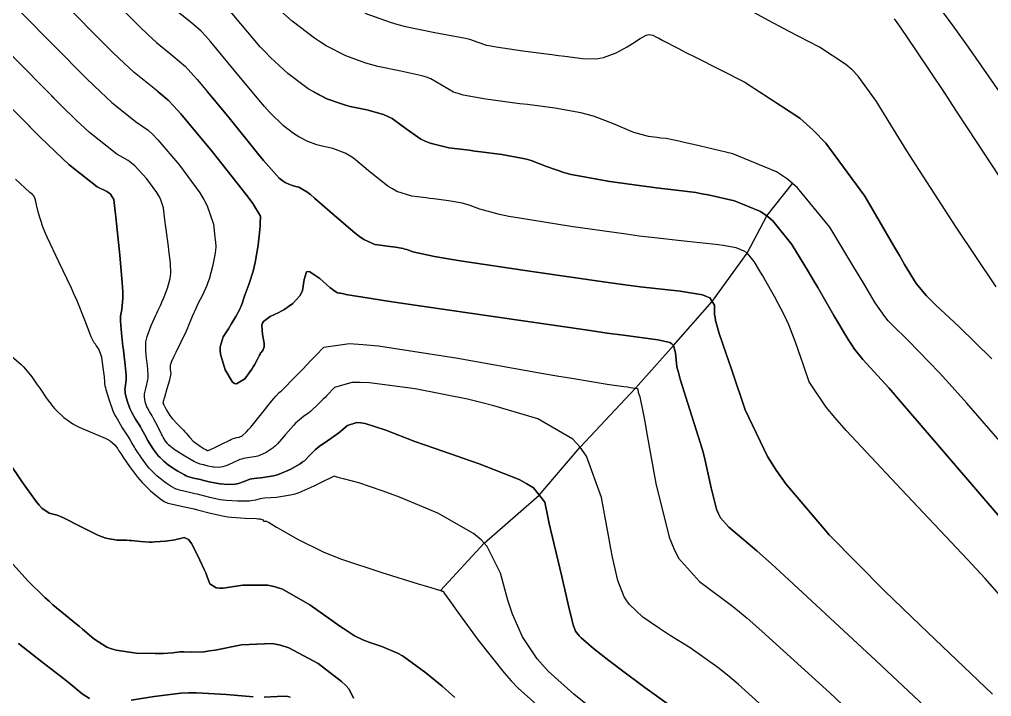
# Model space of a CAD drawing. Header units: metres. Extents: x 837475 to 838479, y 1189012 to 1191015.
# Drawn here: x 837929.18 to 837973.39, y 1189244.1 to 1189274.88 of the extents above; entities that cross this region are included whole.
import ezdxf

# ---------------------------------------------------------------- set-up
doc = ezdxf.new("R2010")
doc.units = ezdxf.units.M
doc.header["$LTSCALE"] = 0.3
for name, color, linetype in [('COTAS 10', 1, 'Continuous'), ('COTAS INT', 252, 'Continuous'), ('DRENAJE', 5, 'Continuous')]:
    doc.layers.add(name, color=color, linetype=linetype)

msp = doc.modelspace()

# ---------------------------------------------------------------- linework, layer by layer
at = {"layer": 'COTAS 10'}
for points, elevation in [([(837973.967, 1189252.03), (837970.107, 1189256.522), (837969.344, 1189257.403), (837968.714, 1189258.126), (837967.543, 1189259.426), (837967.155, 1189259.897), (837967.018, 1189260.098), (837966.868, 1189260.329), (837966.222, 1189261.417), (837965.486, 1189262.697), (837965.28, 1189263.048), (837965.073, 1189263.399), (837964.316, 1189264.655), (837963.45, 1189265.718), (837963.174, 1189265.948), (837962.882, 1189266.149), (837961.697, 1189266.64), (837960.51, 1189266.9), (837960.217, 1189266.956), (837959.94, 1189267.005), (837959.068, 1189267.122), (837958.133, 1189267.226), (837957.816, 1189267.266), (837957.473, 1189267.311), (837956.025, 1189267.515), (837954.603, 1189267.763), (837954.277, 1189267.836), (837953.981, 1189267.911), (837953.154, 1189268.196), (837952.455, 1189268.46), (837952.239, 1189268.521), (837952.013, 1189268.577), (837951.113, 1189268.737), (837950.158, 1189268.862), (837949.897, 1189268.897), (837949.637, 1189268.93), (837948.709, 1189269.05), (837947.853, 1189269.253), (837947.638, 1189269.339), (837947.432, 1189269.438), (837946.769, 1189269.904), (837946.129, 1189270.372), (837945.938, 1189270.472), (837945.741, 1189270.56), (837944.981, 1189270.772), (837944.216, 1189270.928), (837944.016, 1189270.981), (837943.821, 1189271.038), (837943.161, 1189271.276), (837942.508, 1189271.613), (837942.318, 1189271.731), (837942.124, 1189271.86), (837941.39, 1189272.419), (837940.599, 1189273.15), (837940.369, 1189273.387), (837940.134, 1189273.64), (837939.247, 1189274.682), (837938.474, 1189275.612)], 1810), ([(837971.119, 1189275.292), (837971.685, 1189274.526), (837972.336, 1189273.624), (837975.392, 1189269.219)], 1820), ([(837963.942, 1189242.786), (837961.87, 1189244.655), (837961.389, 1189245.061), (837960.948, 1189245.42), (837959.689, 1189246.314), (837958.752, 1189246.881), (837958.513, 1189247.034), (837958.284, 1189247.184), (837957.528, 1189247.709), (837956.93, 1189248.276), (837956.799, 1189248.452), (837956.683, 1189248.636), (837956.391, 1189249.371), (837956.16, 1189250.431), (837956.082, 1189250.82), (837955.999, 1189251.251), (837955.652, 1189253.152), (837954.975, 1189255.021), (837954.684, 1189255.431), (837954.348, 1189255.796), (837952.762, 1189256.727), (837950.763, 1189257.318), (837950.166, 1189257.468), (837949.552, 1189257.612), (837947.178, 1189258.083), (837945.098, 1189258.356), (837944.669, 1189258.375), (837944.304, 1189258.369), (837943.514, 1189258.144), (837943.165, 1189257.786), (837943.078, 1189257.696), (837942.994, 1189257.611), (837942.726, 1189257.34), (837942.482, 1189257.113), (837942.414, 1189257.056), (837942.345, 1189257.001), (837942.097, 1189256.826), (837941.82, 1189256.604), (837941.735, 1189256.52), (837941.645, 1189256.426), (837941.287, 1189256.005), (837940.917, 1189255.584), (837940.821, 1189255.491), (837940.726, 1189255.407), (837940.404, 1189255.186), (837940.103, 1189255.056), (837940.022, 1189255.03), (837939.942, 1189255.008), (837939.661, 1189254.965), (837939.374, 1189254.918), (837939.291, 1189254.894), (837939.205, 1189254.866), (837938.881, 1189254.726), (837938.574, 1189254.589), (837938.5, 1189254.563), (837938.43, 1189254.542), (837938.215, 1189254.512), (837938.033, 1189254.524), (837937.985, 1189254.53), (837937.936, 1189254.537), (837937.767, 1189254.574), (837937.609, 1189254.614), (837937.569, 1189254.624), (837937.529, 1189254.633), (837937.397, 1189254.662), (837937.214, 1189254.732), (837937.143, 1189254.768), (837937.063, 1189254.812), (837936.698, 1189255.027), (837936.341, 1189255.253), (837936.265, 1189255.303), (837936.199, 1189255.347), (837936.045, 1189255.459), (837935.957, 1189255.544), (837935.934, 1189255.57), (837935.91, 1189255.598), (837935.826, 1189255.71), (837935.721, 1189255.884), (837935.684, 1189255.951), (837935.644, 1189256.027), (837935.471, 1189256.367), (837935.295, 1189256.713), (837935.253, 1189256.791), (837935.213, 1189256.863), (837935.094, 1189257.059), (837935.002, 1189257.217), (837934.979, 1189257.263), (837934.958, 1189257.311), (837934.891, 1189257.496), (837934.863, 1189257.716), (837934.866, 1189257.787), (837934.874, 1189257.862), (837934.943, 1189258.168), (837935.017, 1189258.495), (837935.028, 1189258.583), (837935.035, 1189258.67), (837935.025, 1189258.976), (837934.987, 1189259.288), (837934.976, 1189259.378), (837934.964, 1189259.471), (837934.922, 1189259.821), (837934.934, 1189260.216), (837934.957, 1189260.338), (837934.988, 1189260.465), (837935.173, 1189260.965), (837935.383, 1189261.429), (837935.431, 1189261.533), (837935.474, 1189261.626), (837935.59, 1189261.871), (837935.693, 1189262.099), (837935.727, 1189262.181), (837935.763, 1189262.271), (837935.915, 1189262.661), (837936.038, 1189263.105), (837936.057, 1189263.228), (837936.069, 1189263.352), (837936.056, 1189263.798), (837935.995, 1189264.272), (837935.977, 1189264.413), (837935.958, 1189264.558), (837935.883, 1189265.115), (837935.812, 1189265.654), (837935.794, 1189265.787), (837935.778, 1189265.913), (837935.73, 1189266.309), (837935.589, 1189266.726), (837935.515, 1189266.865), (837935.425, 1189267.013), (837934.973, 1189267.634), (837934.427, 1189268.222), (837934.278, 1189268.351), (837934.13, 1189268.464), (837933.603, 1189268.749), (837932.363, 1189269.744), (837931.765, 1189270.305), (837931.058, 1189270.99), (837927.584, 1189274.494)], 1800), ([(837963.942, 1189242.786), (837961.87, 1189244.655), (837961.389, 1189245.061), (837960.948, 1189245.42), (837959.689, 1189246.314), (837958.752, 1189246.881), (837958.513, 1189247.034), (837958.284, 1189247.184), (837957.528, 1189247.709), (837956.93, 1189248.276), (837956.799, 1189248.452), (837956.683, 1189248.636), (837956.391, 1189249.371), (837956.16, 1189250.431), (837956.082, 1189250.82), (837955.999, 1189251.251), (837955.652, 1189253.152), (837954.975, 1189255.021), (837954.684, 1189255.431), (837954.348, 1189255.796), (837952.762, 1189256.727), (837950.763, 1189257.318), (837950.166, 1189257.468), (837949.552, 1189257.612), (837947.178, 1189258.083), (837945.098, 1189258.356), (837944.669, 1189258.375), (837944.304, 1189258.369), (837943.514, 1189258.144), (837943.165, 1189257.786), (837943.078, 1189257.696), (837942.994, 1189257.611), (837942.726, 1189257.34), (837942.482, 1189257.113), (837942.414, 1189257.056), (837942.345, 1189257.001), (837942.097, 1189256.826), (837941.82, 1189256.604), (837941.735, 1189256.52), (837941.645, 1189256.426), (837941.287, 1189256.005), (837940.917, 1189255.584), (837940.821, 1189255.491), (837940.726, 1189255.407), (837940.404, 1189255.186), (837940.103, 1189255.056), (837940.022, 1189255.03), (837939.942, 1189255.008), (837939.661, 1189254.965), (837939.374, 1189254.918), (837939.291, 1189254.894), (837939.205, 1189254.866), (837938.881, 1189254.726), (837938.574, 1189254.589), (837938.5, 1189254.563), (837938.43, 1189254.542), (837938.215, 1189254.512), (837938.033, 1189254.524), (837937.985, 1189254.53), (837937.936, 1189254.537), (837937.767, 1189254.574), (837937.609, 1189254.614), (837937.569, 1189254.624), (837937.529, 1189254.633), (837937.397, 1189254.662), (837937.214, 1189254.732), (837937.143, 1189254.768), (837937.063, 1189254.812), (837936.698, 1189255.027), (837936.341, 1189255.253), (837936.265, 1189255.303), (837936.199, 1189255.347), (837936.045, 1189255.459), (837935.957, 1189255.544), (837935.934, 1189255.57), (837935.91, 1189255.598), (837935.826, 1189255.71), (837935.721, 1189255.884), (837935.684, 1189255.951), (837935.644, 1189256.027), (837935.471, 1189256.367), (837935.295, 1189256.713), (837935.253, 1189256.791), (837935.213, 1189256.863), (837935.094, 1189257.059), (837935.002, 1189257.217), (837934.979, 1189257.263), (837934.958, 1189257.311), (837934.891, 1189257.496), (837934.863, 1189257.716), (837934.866, 1189257.787), (837934.874, 1189257.862), (837934.943, 1189258.168), (837935.017, 1189258.495), (837935.028, 1189258.583), (837935.035, 1189258.67), (837935.025, 1189258.976), (837934.987, 1189259.288), (837934.976, 1189259.378), (837934.964, 1189259.471), (837934.922, 1189259.821), (837934.934, 1189260.216), (837934.957, 1189260.338), (837934.988, 1189260.465), (837935.173, 1189260.965), (837935.383, 1189261.429), (837935.431, 1189261.533), (837935.474, 1189261.626), (837935.59, 1189261.871), (837935.693, 1189262.099), (837935.727, 1189262.181), (837935.763, 1189262.271), (837935.915, 1189262.661), (837936.038, 1189263.105), (837936.057, 1189263.228), (837936.069, 1189263.352), (837936.056, 1189263.798), (837935.995, 1189264.272), (837935.977, 1189264.413), (837935.958, 1189264.558), (837935.883, 1189265.115), (837935.812, 1189265.654), (837935.794, 1189265.787), (837935.778, 1189265.913), (837935.73, 1189266.309), (837935.589, 1189266.726), (837935.515, 1189266.865), (837935.425, 1189267.013), (837934.973, 1189267.634), (837934.427, 1189268.222), (837934.278, 1189268.351), (837934.13, 1189268.464), (837933.603, 1189268.749), (837932.363, 1189269.744), (837931.765, 1189270.305), (837931.058, 1189270.99), (837930.465, 1189271.589)], 1800), ([(837942.555, 1189271.589), (837943.161, 1189271.276), (837943.821, 1189271.038), (837944.016, 1189270.981), (837944.216, 1189270.928), (837944.981, 1189270.772), (837945.741, 1189270.56), (837945.938, 1189270.472), (837946.129, 1189270.372), (837946.769, 1189269.904), (837947.432, 1189269.438), (837947.638, 1189269.339), (837947.853, 1189269.253), (837948.709, 1189269.05), (837949.637, 1189268.93), (837949.897, 1189268.897), (837950.158, 1189268.862), (837951.113, 1189268.737), (837952.013, 1189268.577), (837952.239, 1189268.521), (837952.455, 1189268.46), (837953.154, 1189268.196), (837953.981, 1189267.911), (837954.277, 1189267.836), (837954.603, 1189267.763), (837956.025, 1189267.515), (837957.473, 1189267.311), (837957.816, 1189267.266), (837958.133, 1189267.226), (837959.068, 1189267.122), (837959.94, 1189267.005), (837960.217, 1189266.956), (837960.51, 1189266.9), (837961.697, 1189266.64), (837962.882, 1189266.149), (837963.174, 1189265.948), (837963.45, 1189265.718), (837964.316, 1189264.655), (837965.073, 1189263.399), (837965.28, 1189263.048), (837965.486, 1189262.697), (837966.222, 1189261.417), (837966.868, 1189260.329), (837967.018, 1189260.098), (837967.155, 1189259.897), (837967.543, 1189259.426), (837968.714, 1189258.126), (837969.344, 1189257.403), (837970.107, 1189256.522), (837973.967, 1189252.03)], 1810), ([(837944.369, 1189244.023), (837944.174, 1189244.431), (837944.023, 1189244.591), (837943.828, 1189244.773), (837942.772, 1189245.602), (837941.426, 1189246.318), (837941.048, 1189246.429), (837940.668, 1189246.501), (837939.279, 1189246.446), (837938.078, 1189246.209), (837937.817, 1189246.167), (837937.586, 1189246.135), (837937.013, 1189246.107), (837936.655, 1189246.128), (837936.56, 1189246.127), (837936.468, 1189246.123), (837936.15, 1189246.085), (837935.71, 1189246.049), (837935.539, 1189246.047), (837935.348, 1189246.047), (837934.484, 1189246.074), (837933.579, 1189246.201), (837933.363, 1189246.265), (837933.161, 1189246.341), (837932.556, 1189246.718), (837932.049, 1189247.161), (837931.909, 1189247.278), (837931.77, 1189247.393), (837931.27, 1189247.79), (837930.705, 1189248.262), (837930.526, 1189248.425), (837930.336, 1189248.602), (837929.567, 1189249.358), (837928.75, 1189250.251)], 1790), ([(837928.75, 1189250.251), (837929.567, 1189249.358), (837930.336, 1189248.602), (837930.526, 1189248.425), (837930.705, 1189248.262), (837931.27, 1189247.79), (837931.77, 1189247.393), (837931.909, 1189247.278), (837932.049, 1189247.161), (837932.556, 1189246.718), (837933.161, 1189246.341), (837933.363, 1189246.265), (837933.579, 1189246.201), (837934.484, 1189246.074), (837935.348, 1189246.047), (837935.539, 1189246.047), (837935.71, 1189246.049), (837936.15, 1189246.085), (837936.468, 1189246.123), (837936.56, 1189246.127), (837936.655, 1189246.128), (837937.013, 1189246.107), (837937.586, 1189246.135), (837937.817, 1189246.167), (837938.078, 1189246.209), (837939.279, 1189246.446), (837940.668, 1189246.501), (837941.048, 1189246.429), (837941.426, 1189246.318), (837942.772, 1189245.602), (837943.828, 1189244.773), (837944.023, 1189244.591), (837944.174, 1189244.431), (837944.369, 1189244.023)], 1790)]:
    msp.add_lwpolyline(points, dxfattribs=dict(at, elevation=elevation))
at = {"layer": 'COTAS INT'}
for points, elevation in [([(837932.53, 1189276.688), (837934.62, 1189274.58), (837935.046, 1189274.168), (837935.406, 1189273.83), (837936.152, 1189273.232), (837936.726, 1189272.741), (837936.977, 1189272.471), (837937.268, 1189272.144), (837938.651, 1189270.478), (837940.01, 1189268.803), (837940.286, 1189268.47), (837940.518, 1189268.194), (837940.992, 1189267.668), (837941.174, 1189267.529), (837941.222, 1189267.497), (837941.269, 1189267.468), (837941.431, 1189267.384), (837941.595, 1189267.325), (837941.643, 1189267.311), (837941.693, 1189267.298), (837941.882, 1189267.259), (837942.252, 1189267.041), (837942.415, 1189266.915), (837942.605, 1189266.76), (837943.508, 1189265.962), (837944.442, 1189265.163), (837944.651, 1189265.006), (837944.839, 1189264.877), (837945.338, 1189264.648), (837945.7, 1189264.601), (837945.801, 1189264.588), (837945.903, 1189264.574), (837946.276, 1189264.526), (837946.627, 1189264.463), (837946.715, 1189264.441), (837946.8, 1189264.417), (837947.072, 1189264.314), (837948.054, 1189264.106), (837948.585, 1189264.016), (837949.228, 1189263.912), (837952.49, 1189263.419), (837955.952, 1189262.925), (837956.723, 1189262.82), (837957.412, 1189262.73), (837959.223, 1189262.52), (837960.241, 1189262.353), (837960.431, 1189262.289), (837960.581, 1189262.217), (837960.792, 1189261.895), (837960.796, 1189261.471), (837960.815, 1189261.335), (837960.843, 1189261.191), (837961.009, 1189260.605), (837961.323, 1189259.685), (837961.443, 1189259.331), (837961.578, 1189258.934), (837962.187, 1189257.139), (837963.202, 1189255.003), (837963.593, 1189254.391), (837964.031, 1189253.77), (837966.012, 1189251.451), (837968.545, 1189248.894), (837969.332, 1189248.123), (837970.156, 1189247.323), (837973.44, 1189244.208)], 1806), ([(837972.309, 1189241.813), (837968.125, 1189245.742), (837964.172, 1189249.407), (837963.381, 1189250.128), (837962.722, 1189250.721), (837961.439, 1189251.801), (837961.058, 1189252.224), (837960.968, 1189252.404), (837960.885, 1189252.611), (837960.642, 1189253.582), (837960.372, 1189254.825), (837960.272, 1189255.203), (837960.161, 1189255.595), (837959.669, 1189257.132), (837959.227, 1189258.522), (837959.148, 1189258.822), (837959.086, 1189259.085), (837959.018, 1189259.727), (837958.927, 1189260.062), (837958.851, 1189260.131), (837958.753, 1189260.191), (837958.214, 1189260.32), (837956.65, 1189260.519), (837955.906, 1189260.623), (837955.026, 1189260.747), (837950.722, 1189261.371), (837946.541, 1189261.987), (837945.739, 1189262.107), (837945.09, 1189262.204), (837944.031, 1189262.373), (837943.972, 1189262.396), (837943.934, 1189262.406), (837943.857, 1189262.42), (837943.776, 1189262.43), (837943.753, 1189262.433), (837943.731, 1189262.436), (837943.652, 1189262.446), (837943.48, 1189262.554), (837943.399, 1189262.618), (837943.304, 1189262.698), (837942.842, 1189263.109), (837942.394, 1189263.41), (837942.309, 1189263.42), (837942.24, 1189263.398), (837942.129, 1189263.054), (837942.047, 1189262.55), (837941.996, 1189262.428), (837941.934, 1189262.313), (837941.606, 1189261.959), (837941.201, 1189261.682), (837941.089, 1189261.616), (837940.978, 1189261.555), (837940.58, 1189261.371), (837940.285, 1189261.153), (837940.239, 1189261.07), (837940.209, 1189260.978), (837940.231, 1189260.562), (837940.309, 1189260.157), (837940.315, 1189260.072), (837940.314, 1189259.997), (837940.251, 1189259.823), (837940.148, 1189259.703), (837940.122, 1189259.662), (837940.096, 1189259.618), (837940.01, 1189259.434), (837939.871, 1189259.172), (837939.812, 1189259.08), (837939.744, 1189258.979), (837939.424, 1189258.544), (837939.058, 1189258.306), (837938.961, 1189258.33), (837938.865, 1189258.393), (837938.533, 1189258.944), (837938.325, 1189259.664), (837938.307, 1189259.833), (837938.306, 1189259.99), (837938.445, 1189260.449), (837938.686, 1189260.819), (837938.749, 1189260.92), (837938.811, 1189261.02), (837939.02, 1189261.377), (837939.184, 1189261.682), (837939.218, 1189261.749), (837939.246, 1189261.809), (837939.303, 1189261.964), (837939.365, 1189262.161), (837939.396, 1189262.247), (837939.432, 1189262.348), (837939.613, 1189262.824), (837939.811, 1189263.443), (837939.858, 1189263.633), (837939.901, 1189263.831), (837940.03, 1189264.615), (837940.111, 1189265.328), (837940.125, 1189265.481), (837940.135, 1189265.615), (837940.137, 1189265.94), (837939.787, 1189266.512), (837939.575, 1189266.802), (837939.313, 1189267.15), (837937.949, 1189268.879), (837936.515, 1189270.596), (837936.208, 1189270.935), (837935.941, 1189271.216), (837935.302, 1189271.738), (837934.391, 1189272.468), (837933.953, 1189272.88), (837933.433, 1189273.383), (837930.882, 1189275.957)], 1804), ([(837975.357, 1189253.867), (837972.265, 1189257.432), (837971.601, 1189258.178), (837971.021, 1189258.82), (837969.621, 1189260.266), (837968.867, 1189260.995), (837968.695, 1189261.185), (837968.538, 1189261.37), (837968.102, 1189261.993), (837967.581, 1189262.879), (837967.371, 1189263.229), (837967.133, 1189263.625), (837966.033, 1189265.432), (837964.574, 1189267.224), (837964.109, 1189267.611), (837963.617, 1189267.95), (837961.619, 1189268.777), (837959.834, 1189269.196), (837959.476, 1189269.277), (837959.177, 1189269.344), (837958.59, 1189269.46), (837958.345, 1189269.487), (837958.262, 1189269.498), (837958.172, 1189269.509), (837957.792, 1189269.563), (837957.29, 1189269.689), (837957.123, 1189269.746), (837956.944, 1189269.813), (837956.195, 1189270.137), (837955.283, 1189270.481), (837955.001, 1189270.561), (837954.706, 1189270.634), (837953.532, 1189270.843), (837952.285, 1189271.006), (837951.944, 1189271.051), (837951.605, 1189271.095), (837950.395, 1189271.252), (837949.36, 1189271.441), (837949.131, 1189271.506), (837948.927, 1189271.576), (837948.399, 1189271.875), (837947.891, 1189272.178), (837947.699, 1189272.251), (837947.485, 1189272.32), (837946.53, 1189272.529), (837945.477, 1189272.743), (837945.202, 1189272.816), (837944.934, 1189272.894), (837944.026, 1189273.222), (837943.128, 1189273.685), (837942.867, 1189273.848), (837942.6, 1189274.026), (837941.59, 1189274.795), (837940.639, 1189275.628)], 1812), ([(837973.61, 1189262.726), (837971.785, 1189265.433), (837969.954, 1189268.264), (837969.541, 1189268.914), (837969.17, 1189269.505), (837968.167, 1189271.155), (837967.321, 1189272.306), (837967.048, 1189272.582), (837966.758, 1189272.839), (837965.569, 1189273.618), (837964.158, 1189274.35), (837963.728, 1189274.579), (837963.28, 1189274.819), (837961.518, 1189275.781)], 1816), ([(837929.233, 1189275.226), (837932.245, 1189272.187), (837932.859, 1189271.593), (837933.377, 1189271.106), (837934.452, 1189270.244), (837935.035, 1189269.84), (837935.243, 1189269.643), (837935.471, 1189269.409), (837936.461, 1189268.256), (837937.379, 1189266.996), (837937.561, 1189266.694), (837937.712, 1189266.413), (837937.998, 1189265.566), (837938.067, 1189264.978), (837938.081, 1189264.859), (837938.093, 1189264.759), (837938.118, 1189264.557), (837938.099, 1189264.371), (837938.084, 1189264.281), (837938.064, 1189264.174), (837937.956, 1189263.651), (837937.803, 1189263.066), (837937.755, 1189262.921), (837937.704, 1189262.783), (837937.5, 1189262.345), (837937.295, 1189261.957), (837937.244, 1189261.851), (837937.195, 1189261.746), (837937.038, 1189261.368), (837936.873, 1189260.962), (837936.818, 1189260.838), (837936.76, 1189260.709), (837936.519, 1189260.204), (837936.293, 1189259.744), (837936.245, 1189259.643), (837936.202, 1189259.555), (837936.098, 1189259.334), (837936.048, 1189259.198), (837936.039, 1189259.164), (837936.033, 1189259.131), (837936.03, 1189259.025), (837936.041, 1189258.93), (837936.045, 1189258.905), (837936.047, 1189258.881), (837936.058, 1189258.797), (837936.037, 1189258.637), (837936.021, 1189258.566), (837936, 1189258.482), (837935.885, 1189258.079), (837935.77, 1189257.689), (837935.748, 1189257.613), (837935.731, 1189257.552), (837935.707, 1189257.445), (837935.712, 1189257.429), (837935.714, 1189257.425), (837935.716, 1189257.422), (837935.723, 1189257.409), (837935.751, 1189257.356), (837935.766, 1189257.326), (837935.784, 1189257.291), (837935.873, 1189257.111), (837936.018, 1189256.878), (837936.071, 1189256.809), (837936.129, 1189256.738), (837936.384, 1189256.466), (837936.645, 1189256.203), (837936.706, 1189256.138), (837936.763, 1189256.076), (837936.931, 1189255.88), (837937.086, 1189255.712), (837937.136, 1189255.668), (837937.188, 1189255.625), (837937.398, 1189255.477), (837937.584, 1189255.362), (837937.62, 1189255.34), (837937.65, 1189255.322), (837937.702, 1189255.293), (837937.713, 1189255.291), (837937.717, 1189255.29), (837937.72, 1189255.289), (837937.733, 1189255.286), (837937.747, 1189255.283), (837937.751, 1189255.282), (837937.755, 1189255.282), (837937.77, 1189255.281), (837937.871, 1189255.325), (837937.929, 1189255.354), (837938, 1189255.389), (837938.365, 1189255.573), (837938.746, 1189255.758), (837938.826, 1189255.794), (837938.896, 1189255.823), (837939.06, 1189255.872), (837939.155, 1189255.887), (837939.183, 1189255.895), (837939.21, 1189255.904), (837939.312, 1189255.948), (837939.509, 1189256.133), (837939.596, 1189256.231), (837939.698, 1189256.349), (837940.182, 1189256.945), (837940.658, 1189257.537), (837940.754, 1189257.654), (837940.835, 1189257.75), (837940.997, 1189257.923), (837941.058, 1189257.966), (837941.092, 1189257.994), (837941.152, 1189258.049), (837941.227, 1189258.125), (837941.253, 1189258.152), (837941.281, 1189258.181), (837941.589, 1189258.497), (837941.656, 1189258.567), (837941.731, 1189258.643), (837942.061, 1189258.981), (837942.438, 1189259.369), (837942.543, 1189259.477), (837942.648, 1189259.586), (837943.027, 1189259.98), (837944.193, 1189260.144), (837944.794, 1189260.107), (837945.515, 1189260.036), (837949.123, 1189259.48), (837952.838, 1189258.821), (837953.626, 1189258.683), (837954.31, 1189258.566), (837955.915, 1189258.302), (837956.675, 1189258.192), (837956.828, 1189258.17), (837956.956, 1189258.152), (837957.206, 1189258.119), (837957.274, 1189258.103), (837957.287, 1189258.095), (837957.296, 1189258.086), (837957.308, 1189258.044), (837957.317, 1189257.963), (837957.324, 1189257.929), (837957.334, 1189257.891), (837957.39, 1189257.715), (837957.545, 1189256.986), (837957.618, 1189256.6), (837957.703, 1189256.133), (837958.118, 1189253.782), (837958.728, 1189251.349), (837958.936, 1189250.831), (837959.161, 1189250.381), (837960.113, 1189249.32), (837961.668, 1189248.167), (837962.272, 1189247.66), (837962.952, 1189247.071), (837966.034, 1189244.264), (837969.423, 1189241.065)], 1802), ([(837973.883, 1189248.589), (837973.097, 1189249.458), (837972.297, 1189250.33), (837969.303, 1189253.504), (837966.785, 1189256.198), (837966.286, 1189256.767), (837965.873, 1189257.259), (837965.096, 1189258.399), (837964.869, 1189259.066), (837964.803, 1189259.26), (837964.735, 1189259.458), (837964.478, 1189260.209), (837964.17, 1189261.001), (837964.069, 1189261.226), (837963.962, 1189261.452), (837963.522, 1189262.289), (837963.088, 1189263.05), (837962.984, 1189263.229), (837962.887, 1189263.395), (837962.6, 1189263.877), (837962.327, 1189264.213), (837962.24, 1189264.285), (837962.148, 1189264.348), (837961.774, 1189264.503), (837961.186, 1189264.605), (837960.958, 1189264.635), (837960.703, 1189264.666), (837959.547, 1189264.784), (837957.921, 1189264.964), (837957.37, 1189265.034), (837956.774, 1189265.112), (837954.257, 1189265.467), (837951.916, 1189265.838), (837951.431, 1189265.926), (837951.017, 1189266.009), (837950.113, 1189266.255), (837949.627, 1189266.439), (837949.477, 1189266.481), (837949.32, 1189266.52), (837948.694, 1189266.631), (837948.031, 1189266.718), (837947.849, 1189266.742), (837947.668, 1189266.766), (837947.024, 1189266.849), (837946.346, 1189267.065), (837946.145, 1189267.173), (837945.937, 1189267.3), (837945.138, 1189267.933), (837944.367, 1189268.566), (837944.177, 1189268.693), (837943.997, 1189268.801), (837943.432, 1189269.016), (837942.954, 1189269.113), (837942.829, 1189269.146), (837942.708, 1189269.181), (837942.296, 1189269.33), (837941.889, 1189269.54), (837941.77, 1189269.614), (837941.649, 1189269.695), (837941.191, 1189270.044), (837940.558, 1189270.672), (837940.327, 1189270.929), (837940.072, 1189271.222), (837938.949, 1189272.58), (837937.871, 1189273.878), (837937.644, 1189274.133), (837937.448, 1189274.343), (837937.001, 1189274.726), (837936.42, 1189275.192)], 1808), ([(837944.891, 1189275.168), (837946.047, 1189274.75), (837946.388, 1189274.651), (837946.738, 1189274.559), (837948.079, 1189274.285), (837949.23, 1189274.08), (837949.46, 1189274.03), (837949.653, 1189273.984), (837950.03, 1189273.846), (837950.422, 1189273.714), (837950.624, 1189273.673), (837950.867, 1189273.629), (837952.081, 1189273.453), (837953.395, 1189273.283), (837953.701, 1189273.244), (837953.982, 1189273.207), (837954.787, 1189273.102), (837955.412, 1189273.091), (837955.579, 1189273.114), (837955.744, 1189273.148), (837956.318, 1189273.365), (837956.824, 1189273.64), (837956.946, 1189273.711), (837957.06, 1189273.78), (837957.407, 1189274.01), (837957.677, 1189274.166), (837957.743, 1189274.187), (837957.804, 1189274.2), (837957.993, 1189274.17), (837958.161, 1189274.078), (837958.257, 1189274.024), (837958.439, 1189273.924), (837959.123, 1189273.57), (837959.489, 1189273.384), (837959.931, 1189273.158), (837962.165, 1189272.024), (837964.666, 1189270.386), (837965.277, 1189269.843), (837965.852, 1189269.262), (837967.633, 1189266.84), (837968.934, 1189264.606), (837969.207, 1189264.142), (837969.441, 1189263.746), (837969.971, 1189262.876), (837970.44, 1189262.313), (837970.636, 1189262.111), (837970.861, 1189261.888), (837971.912, 1189260.914), (837973.407, 1189259.443)], 1814), ([(837974.862, 1189266.054), (837972.335, 1189269.913), (837971.775, 1189270.763), (837971.277, 1189271.518), (837969.982, 1189273.456), (837969.246, 1189274.529), (837969.1, 1189274.739), (837968.979, 1189274.912)], 1818), ([(837958.745, 1189243.703), (837957.626, 1189244.511), (837956.491, 1189245.354), (837956.227, 1189245.553), (837955.985, 1189245.737), (837955.291, 1189246.279), (837954.83, 1189246.672), (837954.734, 1189246.762), (837954.652, 1189246.844), (837954.47, 1189247.073), (837954.367, 1189247.355), (837954.334, 1189247.471), (837954.299, 1189247.604), (837954.156, 1189248.219), (837953.975, 1189249.028), (837953.916, 1189249.283), (837953.852, 1189249.552), (837953.59, 1189250.635), (837953.337, 1189251.7), (837953.279, 1189251.957), (837953.227, 1189252.197), (837953.081, 1189252.93), (837952.556, 1189253.579), (837952.264, 1189253.767), (837951.908, 1189253.959), (837950.094, 1189254.682), (837948.087, 1189255.368), (837947.609, 1189255.538), (837947.165, 1189255.698), (837945.843, 1189256.201), (837944.905, 1189256.506), (837944.704, 1189256.541), (837944.527, 1189256.554), (837944.097, 1189256.426), (837943.796, 1189256.156), (837943.701, 1189256.081), (837943.601, 1189256.005), (837943.196, 1189255.729), (837942.806, 1189255.458), (837942.715, 1189255.385), (837942.631, 1189255.314), (837942.391, 1189255.065), (837942.137, 1189254.82), (837942.045, 1189254.75), (837941.943, 1189254.681), (837941.496, 1189254.424), (837940.997, 1189254.209), (837940.862, 1189254.166), (837940.729, 1189254.129), (837940.263, 1189254.057), (837939.853, 1189254.013), (837939.755, 1189253.995), (837939.665, 1189253.974), (837939.397, 1189253.878), (837939.148, 1189253.789), (837939.071, 1189253.772), (837938.989, 1189253.759), (837938.66, 1189253.743), (837938.312, 1189253.766), (837938.218, 1189253.777), (837938.126, 1189253.791), (837937.801, 1189253.861), (837937.499, 1189253.939), (837937.421, 1189253.958), (837937.345, 1189253.976), (837937.091, 1189254.03), (837936.838, 1189254.105), (837936.763, 1189254.136), (837936.685, 1189254.172), (837936.387, 1189254.337), (837936.098, 1189254.525), (837936.027, 1189254.575), (837935.959, 1189254.623), (837935.746, 1189254.791), (837935.559, 1189254.972), (837935.508, 1189255.028), (837935.458, 1189255.087), (837935.279, 1189255.326), (837935.111, 1189255.586), (837935.067, 1189255.659), (837935.024, 1189255.732), (837934.882, 1189256), (837934.736, 1189256.274), (837934.692, 1189256.351), (837934.646, 1189256.428), (837934.465, 1189256.71), (837934.288, 1189257.012), (837934.245, 1189257.101), (837934.204, 1189257.193), (837934.075, 1189257.547), (837933.994, 1189257.881), (837933.984, 1189257.961), (837933.979, 1189258.035), (837934.002, 1189258.257), (837934.034, 1189258.509), (837934.035, 1189258.601), (837934.032, 1189258.703), (837933.992, 1189259.156), (837933.926, 1189259.695), (837933.907, 1189259.852), (837933.887, 1189260.012), (837933.814, 1189260.617), (837933.772, 1189261.162), (837933.772, 1189261.284), (837933.777, 1189261.394), (837933.839, 1189261.688), (837933.883, 1189262.198), (837933.876, 1189262.444), (837933.862, 1189262.735), (837933.742, 1189264.166), (837933.596, 1189265.605), (837933.564, 1189265.902), (837933.536, 1189266.154), (837933.469, 1189266.695), (837933.327, 1189266.937), (837933.252, 1189267), (837933.161, 1189267.062), (837932.707, 1189267.272), (837931.431, 1189268.287), (837930.822, 1189268.856), (837930.103, 1189269.55), (837926.582, 1189273.098)], 1798), ([(837928.08, 1189271.589), (837930.103, 1189269.55), (837930.822, 1189268.856), (837931.431, 1189268.287), (837932.707, 1189267.272), (837933.161, 1189267.062), (837933.252, 1189267), (837933.327, 1189266.937), (837933.469, 1189266.695), (837933.536, 1189266.154), (837933.564, 1189265.902), (837933.596, 1189265.605), (837933.742, 1189264.166), (837933.862, 1189262.735), (837933.876, 1189262.444), (837933.883, 1189262.198), (837933.839, 1189261.688), (837933.777, 1189261.394), (837933.772, 1189261.284), (837933.772, 1189261.162), (837933.814, 1189260.617), (837933.887, 1189260.012), (837933.907, 1189259.852), (837933.926, 1189259.695), (837933.992, 1189259.156), (837934.032, 1189258.703), (837934.035, 1189258.601), (837934.034, 1189258.509), (837934.002, 1189258.257), (837933.979, 1189258.035), (837933.984, 1189257.961), (837933.994, 1189257.881), (837934.075, 1189257.547), (837934.204, 1189257.193), (837934.245, 1189257.101), (837934.288, 1189257.012), (837934.465, 1189256.71), (837934.646, 1189256.428), (837934.692, 1189256.351), (837934.736, 1189256.274), (837934.882, 1189256), (837935.024, 1189255.732), (837935.067, 1189255.659), (837935.111, 1189255.586), (837935.279, 1189255.326), (837935.458, 1189255.087), (837935.508, 1189255.028), (837935.559, 1189254.972), (837935.746, 1189254.791), (837935.959, 1189254.623), (837936.027, 1189254.575), (837936.098, 1189254.525), (837936.387, 1189254.337), (837936.685, 1189254.172), (837936.763, 1189254.136), (837936.838, 1189254.105), (837937.091, 1189254.03), (837937.345, 1189253.976), (837937.421, 1189253.958), (837937.499, 1189253.939), (837937.801, 1189253.861), (837938.126, 1189253.791), (837938.218, 1189253.777), (837938.312, 1189253.766), (837938.66, 1189253.743), (837938.989, 1189253.759), (837939.071, 1189253.772), (837939.148, 1189253.789), (837939.397, 1189253.878), (837939.665, 1189253.974), (837939.755, 1189253.995), (837939.853, 1189254.013), (837940.263, 1189254.057), (837940.729, 1189254.129), (837940.862, 1189254.166), (837940.997, 1189254.209), (837941.496, 1189254.424), (837941.943, 1189254.681), (837942.045, 1189254.75), (837942.137, 1189254.82), (837942.391, 1189255.065), (837942.631, 1189255.314), (837942.715, 1189255.385), (837942.806, 1189255.458), (837943.196, 1189255.729), (837943.601, 1189256.005), (837943.701, 1189256.081), (837943.796, 1189256.156), (837944.097, 1189256.426), (837944.527, 1189256.554), (837944.704, 1189256.541), (837944.905, 1189256.506), (837945.843, 1189256.201), (837947.165, 1189255.698), (837947.609, 1189255.538), (837948.087, 1189255.368), (837950.094, 1189254.682), (837951.908, 1189253.959), (837952.264, 1189253.767), (837952.556, 1189253.579), (837953.081, 1189252.93), (837953.227, 1189252.197), (837953.279, 1189251.957), (837953.337, 1189251.7), (837953.59, 1189250.635), (837953.852, 1189249.552), (837953.916, 1189249.283), (837953.975, 1189249.028), (837954.156, 1189248.219), (837954.299, 1189247.604), (837954.334, 1189247.471), (837954.367, 1189247.355), (837954.47, 1189247.073), (837954.652, 1189246.844), (837954.734, 1189246.762), (837954.83, 1189246.672), (837955.291, 1189246.279), (837955.985, 1189245.737), (837956.227, 1189245.553), (837956.491, 1189245.354), (837957.626, 1189244.511), (837958.745, 1189243.703)], 1798), ([(837932.864, 1189271.589), (837933.377, 1189271.106), (837934.452, 1189270.244), (837935.035, 1189269.84), (837935.243, 1189269.643), (837935.471, 1189269.409), (837936.461, 1189268.256), (837937.379, 1189266.996), (837937.561, 1189266.694), (837937.712, 1189266.413), (837937.998, 1189265.566), (837938.067, 1189264.978), (837938.081, 1189264.859), (837938.093, 1189264.759), (837938.118, 1189264.557), (837938.099, 1189264.371), (837938.084, 1189264.281), (837938.064, 1189264.174), (837937.956, 1189263.651), (837937.803, 1189263.066), (837937.755, 1189262.921), (837937.704, 1189262.783), (837937.5, 1189262.345), (837937.295, 1189261.957), (837937.244, 1189261.851), (837937.195, 1189261.746), (837937.038, 1189261.368), (837936.873, 1189260.962), (837936.818, 1189260.838), (837936.76, 1189260.709), (837936.519, 1189260.204), (837936.293, 1189259.744), (837936.245, 1189259.643), (837936.202, 1189259.555), (837936.098, 1189259.334), (837936.048, 1189259.198), (837936.039, 1189259.164), (837936.033, 1189259.131), (837936.03, 1189259.025), (837936.041, 1189258.93), (837936.045, 1189258.905), (837936.047, 1189258.881), (837936.058, 1189258.797), (837936.037, 1189258.637), (837936.021, 1189258.566), (837936, 1189258.482), (837935.885, 1189258.079), (837935.77, 1189257.689), (837935.748, 1189257.613), (837935.731, 1189257.552), (837935.707, 1189257.445), (837935.712, 1189257.429), (837935.714, 1189257.425), (837935.716, 1189257.422), (837935.723, 1189257.409), (837935.751, 1189257.356), (837935.766, 1189257.326), (837935.784, 1189257.291), (837935.873, 1189257.111), (837936.018, 1189256.878), (837936.071, 1189256.809), (837936.129, 1189256.738), (837936.384, 1189256.466), (837936.645, 1189256.203), (837936.706, 1189256.138), (837936.763, 1189256.076), (837936.931, 1189255.88), (837937.086, 1189255.712), (837937.136, 1189255.668), (837937.188, 1189255.625), (837937.398, 1189255.477), (837937.584, 1189255.362), (837937.62, 1189255.34), (837937.65, 1189255.322), (837937.702, 1189255.293), (837937.713, 1189255.291), (837937.717, 1189255.29), (837937.72, 1189255.289), (837937.733, 1189255.286), (837937.747, 1189255.283), (837937.751, 1189255.282), (837937.755, 1189255.282), (837937.77, 1189255.281), (837937.871, 1189255.325), (837937.929, 1189255.354), (837938, 1189255.389), (837938.365, 1189255.573), (837938.746, 1189255.758), (837938.826, 1189255.794), (837938.896, 1189255.823), (837939.06, 1189255.872), (837939.155, 1189255.887), (837939.183, 1189255.895), (837939.21, 1189255.904), (837939.312, 1189255.948), (837939.509, 1189256.133), (837939.596, 1189256.231), (837939.698, 1189256.349), (837940.182, 1189256.945), (837940.658, 1189257.537), (837940.754, 1189257.654), (837940.835, 1189257.75), (837940.997, 1189257.923), (837941.058, 1189257.966), (837941.092, 1189257.994), (837941.152, 1189258.049), (837941.227, 1189258.125), (837941.253, 1189258.152), (837941.281, 1189258.181), (837941.589, 1189258.497), (837941.656, 1189258.567), (837941.731, 1189258.643), (837942.061, 1189258.981), (837942.438, 1189259.369), (837942.543, 1189259.477), (837942.648, 1189259.586), (837943.027, 1189259.98), (837944.193, 1189260.144), (837944.794, 1189260.107), (837945.515, 1189260.036), (837949.123, 1189259.48), (837952.838, 1189258.821), (837953.626, 1189258.683), (837954.31, 1189258.566), (837955.915, 1189258.302), (837956.675, 1189258.192), (837956.828, 1189258.17), (837956.956, 1189258.152), (837957.206, 1189258.119), (837957.274, 1189258.103), (837957.287, 1189258.095), (837957.296, 1189258.086), (837957.308, 1189258.044), (837957.317, 1189257.963), (837957.324, 1189257.929), (837957.334, 1189257.891), (837957.39, 1189257.715), (837957.545, 1189256.986), (837957.618, 1189256.6), (837957.703, 1189256.133), (837958.118, 1189253.782), (837958.728, 1189251.349), (837958.936, 1189250.831), (837959.161, 1189250.381), (837960.113, 1189249.32), (837961.668, 1189248.167), (837962.272, 1189247.66), (837962.952, 1189247.071), (837966.034, 1189244.264), (837969.423, 1189241.065)], 1802), ([(837935.485, 1189271.589), (837935.941, 1189271.216), (837936.208, 1189270.935), (837936.515, 1189270.596), (837937.949, 1189268.879), (837939.313, 1189267.15), (837939.575, 1189266.802), (837939.787, 1189266.512), (837940.137, 1189265.94), (837940.135, 1189265.615), (837940.125, 1189265.481), (837940.111, 1189265.328), (837940.03, 1189264.615), (837939.901, 1189263.831), (837939.858, 1189263.633), (837939.811, 1189263.443), (837939.613, 1189262.824), (837939.432, 1189262.348), (837939.396, 1189262.247), (837939.365, 1189262.161), (837939.303, 1189261.964), (837939.246, 1189261.809), (837939.218, 1189261.749), (837939.184, 1189261.682), (837939.02, 1189261.377), (837938.811, 1189261.02), (837938.749, 1189260.92), (837938.686, 1189260.819), (837938.445, 1189260.449), (837938.306, 1189259.99), (837938.307, 1189259.833), (837938.325, 1189259.664), (837938.533, 1189258.944), (837938.865, 1189258.393), (837938.961, 1189258.33), (837939.058, 1189258.306), (837939.424, 1189258.544), (837939.744, 1189258.979), (837939.812, 1189259.08), (837939.871, 1189259.172), (837940.01, 1189259.434), (837940.096, 1189259.618), (837940.122, 1189259.662), (837940.148, 1189259.703), (837940.251, 1189259.823), (837940.314, 1189259.997), (837940.315, 1189260.072), (837940.309, 1189260.157), (837940.231, 1189260.562), (837940.209, 1189260.978), (837940.239, 1189261.07), (837940.285, 1189261.153), (837940.58, 1189261.371), (837940.978, 1189261.555), (837941.089, 1189261.616), (837941.201, 1189261.682), (837941.606, 1189261.959), (837941.934, 1189262.313), (837941.996, 1189262.428), (837942.047, 1189262.55), (837942.129, 1189263.054), (837942.24, 1189263.398), (837942.309, 1189263.42), (837942.394, 1189263.41), (837942.842, 1189263.109), (837943.304, 1189262.698), (837943.399, 1189262.618), (837943.48, 1189262.554), (837943.652, 1189262.446), (837943.731, 1189262.436), (837943.753, 1189262.433), (837943.776, 1189262.43), (837943.857, 1189262.42), (837943.934, 1189262.406), (837943.972, 1189262.396), (837944.031, 1189262.373), (837945.09, 1189262.204), (837945.739, 1189262.107), (837946.541, 1189261.987), (837950.722, 1189261.371), (837955.026, 1189260.747), (837955.906, 1189260.623), (837956.65, 1189260.519), (837958.214, 1189260.32), (837958.753, 1189260.191), (837958.851, 1189260.131), (837958.927, 1189260.062), (837959.018, 1189259.727), (837959.086, 1189259.085), (837959.148, 1189258.822), (837959.227, 1189258.522), (837959.669, 1189257.132), (837960.161, 1189255.595), (837960.272, 1189255.203), (837960.372, 1189254.825), (837960.642, 1189253.582), (837960.885, 1189252.611), (837960.968, 1189252.404), (837961.058, 1189252.224), (837961.439, 1189251.801), (837962.722, 1189250.721), (837963.381, 1189250.128), (837964.172, 1189249.407), (837968.125, 1189245.742), (837972.309, 1189241.813)], 1804), ([(837973.44, 1189244.208), (837970.156, 1189247.323), (837969.332, 1189248.123), (837968.545, 1189248.894), (837966.012, 1189251.451), (837964.031, 1189253.77), (837963.593, 1189254.391), (837963.202, 1189255.003), (837962.187, 1189257.139), (837961.578, 1189258.934), (837961.443, 1189259.331), (837961.323, 1189259.685), (837961.009, 1189260.605), (837960.843, 1189261.191), (837960.815, 1189261.335), (837960.796, 1189261.471), (837960.792, 1189261.895), (837960.581, 1189262.217), (837960.431, 1189262.289), (837960.241, 1189262.353), (837959.223, 1189262.52), (837957.412, 1189262.73), (837956.723, 1189262.82), (837955.952, 1189262.925), (837952.49, 1189263.419), (837949.228, 1189263.912), (837948.585, 1189264.016), (837948.054, 1189264.106), (837947.072, 1189264.314), (837946.8, 1189264.417), (837946.715, 1189264.441), (837946.627, 1189264.463), (837946.276, 1189264.526), (837945.903, 1189264.574), (837945.801, 1189264.588), (837945.7, 1189264.601), (837945.338, 1189264.648), (837944.839, 1189264.877), (837944.651, 1189265.006), (837944.442, 1189265.163), (837943.508, 1189265.962), (837942.605, 1189266.76), (837942.415, 1189266.915), (837942.252, 1189267.041), (837941.882, 1189267.259), (837941.693, 1189267.298), (837941.643, 1189267.311), (837941.595, 1189267.325), (837941.431, 1189267.384), (837941.269, 1189267.468), (837941.222, 1189267.497), (837941.174, 1189267.529), (837940.992, 1189267.668), (837940.518, 1189268.194), (837940.286, 1189268.47), (837940.01, 1189268.803), (837938.651, 1189270.478), (837937.729, 1189271.589)], 1806), ([(837973.883, 1189248.589), (837973.097, 1189249.458), (837972.297, 1189250.33), (837969.303, 1189253.504), (837966.785, 1189256.198), (837966.286, 1189256.767), (837965.873, 1189257.259), (837965.096, 1189258.399), (837964.869, 1189259.066), (837964.803, 1189259.26), (837964.735, 1189259.458), (837964.478, 1189260.209), (837964.17, 1189261.001), (837964.069, 1189261.226), (837963.962, 1189261.452), (837963.522, 1189262.289), (837963.088, 1189263.05), (837962.984, 1189263.229), (837962.887, 1189263.395), (837962.6, 1189263.877), (837962.327, 1189264.213), (837962.24, 1189264.285), (837962.148, 1189264.348), (837961.774, 1189264.503), (837961.186, 1189264.605), (837960.958, 1189264.635), (837960.703, 1189264.666), (837959.547, 1189264.784), (837957.921, 1189264.964), (837957.37, 1189265.034), (837956.774, 1189265.112), (837954.257, 1189265.467), (837951.916, 1189265.838), (837951.431, 1189265.926), (837951.017, 1189266.009), (837950.113, 1189266.255), (837949.627, 1189266.439), (837949.477, 1189266.481), (837949.32, 1189266.52), (837948.694, 1189266.631), (837948.031, 1189266.718), (837947.849, 1189266.742), (837947.668, 1189266.766), (837947.024, 1189266.849), (837946.346, 1189267.065), (837946.145, 1189267.173), (837945.937, 1189267.3), (837945.138, 1189267.933), (837944.367, 1189268.566), (837944.177, 1189268.693), (837943.997, 1189268.801), (837943.432, 1189269.016), (837942.954, 1189269.113), (837942.829, 1189269.146), (837942.708, 1189269.181), (837942.296, 1189269.33), (837941.889, 1189269.54), (837941.77, 1189269.614), (837941.649, 1189269.695), (837941.191, 1189270.044), (837940.558, 1189270.672), (837940.327, 1189270.929), (837940.072, 1189271.222), (837939.769, 1189271.589)], 1808), ([(837975.357, 1189253.867), (837972.265, 1189257.432), (837971.601, 1189258.178), (837971.021, 1189258.82), (837969.621, 1189260.266), (837968.867, 1189260.995), (837968.695, 1189261.185), (837968.538, 1189261.37), (837968.102, 1189261.993), (837967.581, 1189262.879), (837967.371, 1189263.229), (837967.133, 1189263.625), (837966.033, 1189265.432), (837964.574, 1189267.224), (837964.109, 1189267.611), (837963.617, 1189267.95), (837961.619, 1189268.777), (837959.834, 1189269.196), (837959.476, 1189269.277), (837959.177, 1189269.344), (837958.59, 1189269.46), (837958.345, 1189269.487), (837958.262, 1189269.498), (837958.172, 1189269.509), (837957.792, 1189269.563), (837957.29, 1189269.689), (837957.123, 1189269.746), (837956.944, 1189269.813), (837956.195, 1189270.137), (837955.283, 1189270.481), (837955.001, 1189270.561), (837954.706, 1189270.634), (837953.532, 1189270.843), (837952.285, 1189271.006), (837951.944, 1189271.051), (837951.605, 1189271.095), (837950.395, 1189271.252), (837949.36, 1189271.441), (837949.131, 1189271.506), (837948.927, 1189271.576), (837948.905, 1189271.589)], 1812), ([(837973.407, 1189259.443), (837971.912, 1189260.914), (837970.861, 1189261.888), (837970.636, 1189262.111), (837970.44, 1189262.313), (837969.971, 1189262.876), (837969.441, 1189263.746), (837969.207, 1189264.142), (837968.934, 1189264.606), (837967.633, 1189266.84), (837965.852, 1189269.262), (837965.277, 1189269.843), (837964.666, 1189270.386), (837962.83, 1189271.589)], 1814), ([(837973.61, 1189262.726), (837971.785, 1189265.433), (837969.954, 1189268.264), (837969.541, 1189268.914), (837969.17, 1189269.505), (837968.167, 1189271.155), (837967.848, 1189271.589)], 1816), ([(837974.862, 1189266.054), (837972.335, 1189269.913), (837971.775, 1189270.763), (837971.277, 1189271.518), (837971.23, 1189271.589)], 1818), ([(837955.715, 1189243.144), (837954.396, 1189244.202), (837953.234, 1189245.251), (837952.968, 1189245.536), (837952.728, 1189245.817), (837952.063, 1189246.811), (837951.603, 1189247.849), (837951.491, 1189248.159), (837951.387, 1189248.478), (837951.064, 1189249.708), (837950.457, 1189250.912), (837950.172, 1189251.214), (837949.837, 1189251.503), (837948.205, 1189252.433), (837946.46, 1189253.156), (837946.054, 1189253.314), (837945.68, 1189253.454), (837944.608, 1189253.806), (837943.916, 1189253.995), (837943.782, 1189254.031), (837943.674, 1189254.06), (837943.493, 1189254.109), (837943.343, 1189254.042), (837943.253, 1189253.998), (837943.143, 1189253.944), (837942.575, 1189253.655), (837941.886, 1189253.359), (837941.699, 1189253.299), (837941.515, 1189253.249), (837940.864, 1189253.149), (837940.331, 1189253.108), (837940.219, 1189253.095), (837940.124, 1189253.082), (837939.913, 1189253.031), (837939.723, 1189252.989), (837939.642, 1189252.982), (837939.548, 1189252.976), (837939.104, 1189252.974), (837938.59, 1189253.007), (837938.452, 1189253.025), (837938.315, 1189253.045), (837937.835, 1189253.149), (837937.388, 1189253.264), (837937.273, 1189253.292), (837937.161, 1189253.318), (837936.785, 1189253.398), (837936.462, 1189253.478), (837936.383, 1189253.504), (837936.308, 1189253.532), (837936.076, 1189253.647), (837935.856, 1189253.797), (837935.789, 1189253.846), (837935.719, 1189253.9), (837935.447, 1189254.123), (837935.161, 1189254.399), (837935.083, 1189254.486), (837935.006, 1189254.577), (837934.732, 1189254.942), (837934.5, 1189255.287), (837934.449, 1189255.366), (837934.405, 1189255.437), (837934.293, 1189255.634), (837934.178, 1189255.835), (837934.132, 1189255.91), (837934.079, 1189255.993), (837933.836, 1189256.361), (837933.574, 1189256.807), (837933.51, 1189256.939), (837933.449, 1189257.075), (837933.259, 1189257.598), (837933.126, 1189258.045), (837933.102, 1189258.134), (837933.083, 1189258.208), (837933.06, 1189258.346), (837933.057, 1189258.479), (837933.051, 1189258.549), (837933.042, 1189258.634), (837932.993, 1189259.058), (837932.92, 1189259.506), (837932.897, 1189259.605), (837932.872, 1189259.694), (837932.771, 1189259.922), (837932.674, 1189260.057), (837932.652, 1189260.085), (837932.631, 1189260.11), (837932.574, 1189260.17), (837932.482, 1189260.352), (837932.44, 1189260.454), (837932.39, 1189260.579), (837932.152, 1189261.214), (837931.798, 1189262.094), (837931.675, 1189262.372), (837931.542, 1189262.666), (837930.973, 1189263.853), (837930.442, 1189264.975), (837930.333, 1189265.228), (837930.24, 1189265.456), (837930.042, 1189266.069), (837929.961, 1189266.45), (837929.942, 1189266.531), (837929.924, 1189266.602), (837929.873, 1189266.771), (837929.814, 1189266.87), (837929.792, 1189266.896), (837929.766, 1189266.923), (837929.651, 1189267.014), (837928.997, 1189267.625)], 1796), ([(837955.715, 1189243.144), (837954.396, 1189244.202), (837953.234, 1189245.251), (837952.968, 1189245.536), (837952.728, 1189245.817), (837952.063, 1189246.811), (837951.603, 1189247.849), (837951.491, 1189248.159), (837951.387, 1189248.478), (837951.064, 1189249.708), (837950.457, 1189250.912), (837950.172, 1189251.214), (837949.837, 1189251.503), (837948.205, 1189252.433), (837946.46, 1189253.156), (837946.054, 1189253.314), (837945.68, 1189253.454), (837944.608, 1189253.806), (837943.916, 1189253.995), (837943.782, 1189254.031), (837943.674, 1189254.06), (837943.493, 1189254.109), (837943.343, 1189254.042), (837943.253, 1189253.998), (837943.143, 1189253.944), (837942.575, 1189253.655), (837941.886, 1189253.359), (837941.699, 1189253.299), (837941.515, 1189253.249), (837940.864, 1189253.149), (837940.331, 1189253.108), (837940.219, 1189253.095), (837940.124, 1189253.082), (837939.913, 1189253.031), (837939.723, 1189252.989), (837939.642, 1189252.982), (837939.548, 1189252.976), (837939.104, 1189252.974), (837938.59, 1189253.007), (837938.452, 1189253.025), (837938.315, 1189253.045), (837937.835, 1189253.149), (837937.388, 1189253.264), (837937.273, 1189253.292), (837937.161, 1189253.318), (837936.785, 1189253.398), (837936.462, 1189253.478), (837936.383, 1189253.504), (837936.308, 1189253.532), (837936.076, 1189253.647), (837935.856, 1189253.797), (837935.789, 1189253.846), (837935.719, 1189253.9), (837935.447, 1189254.123), (837935.161, 1189254.399), (837935.083, 1189254.486), (837935.006, 1189254.577), (837934.732, 1189254.942), (837934.5, 1189255.287), (837934.449, 1189255.366), (837934.405, 1189255.437), (837934.293, 1189255.634), (837934.178, 1189255.835), (837934.132, 1189255.91), (837934.079, 1189255.993), (837933.836, 1189256.361), (837933.574, 1189256.807), (837933.51, 1189256.939), (837933.449, 1189257.075), (837933.259, 1189257.598), (837933.126, 1189258.045), (837933.102, 1189258.134), (837933.083, 1189258.208), (837933.06, 1189258.346), (837933.057, 1189258.479), (837933.051, 1189258.549), (837933.042, 1189258.634), (837932.993, 1189259.058), (837932.92, 1189259.506), (837932.897, 1189259.605), (837932.872, 1189259.694), (837932.771, 1189259.922), (837932.674, 1189260.057), (837932.652, 1189260.085), (837932.631, 1189260.11), (837932.574, 1189260.17), (837932.482, 1189260.352), (837932.44, 1189260.454), (837932.39, 1189260.579), (837932.152, 1189261.214), (837931.798, 1189262.094), (837931.675, 1189262.372), (837931.542, 1189262.666), (837930.973, 1189263.853), (837930.442, 1189264.975), (837930.333, 1189265.228), (837930.24, 1189265.456), (837930.042, 1189266.069), (837929.961, 1189266.45), (837929.942, 1189266.531), (837929.924, 1189266.602), (837929.873, 1189266.771), (837929.814, 1189266.87), (837929.792, 1189266.896), (837929.766, 1189266.923), (837929.651, 1189267.014), (837928.997, 1189267.625)], 1796), ([(837928.811, 1189259.573), (837929.254, 1189259.187), (837929.359, 1189259.084), (837929.456, 1189258.982), (837929.744, 1189258.629), (837929.99, 1189258.274), (837930.061, 1189258.171), (837930.133, 1189258.066), (837930.402, 1189257.672), (837930.692, 1189257.288), (837930.778, 1189257.19), (837930.865, 1189257.096), (837931.198, 1189256.784), (837931.611, 1189256.501), (837931.748, 1189256.425), (837931.895, 1189256.35), (837932.509, 1189256.087), (837933.08, 1189255.846), (837933.199, 1189255.784), (837933.301, 1189255.725), (837933.532, 1189255.53), (837933.633, 1189255.38), (837933.653, 1189255.349), (837933.67, 1189255.323), (837933.704, 1189255.267), (837933.785, 1189255.143), (837933.832, 1189255.073), (837933.889, 1189254.989), (837934.185, 1189254.557), (837934.554, 1189254.066), (837934.658, 1189253.944), (837934.762, 1189253.827), (837935.147, 1189253.456), (837935.479, 1189253.177), (837935.551, 1189253.118), (837935.613, 1189253.068), (837935.765, 1189252.957), (837935.931, 1189252.892), (837936.003, 1189252.872), (837936.086, 1189252.851), (837936.48, 1189252.767), (837936.977, 1189252.661), (837937.125, 1189252.626), (837937.278, 1189252.589), (837937.869, 1189252.437), (837938.488, 1189252.3), (837938.66, 1189252.273), (837938.831, 1189252.25), (837939.446, 1189252.207), (837939.944, 1189252.187), (837940.04, 1189252.178), (837940.118, 1189252.169), (837940.252, 1189252.123), (837940.276, 1189252.082), (837940.285, 1189252.075), (837940.296, 1189252.07), (837940.404, 1189252.07), (837940.421, 1189252.066), (837940.438, 1189252.06), (837940.503, 1189252.024), (837940.746, 1189251.875), (837940.876, 1189251.798), (837941.032, 1189251.706), (837941.821, 1189251.246), (837942.998, 1189250.673), (837943.399, 1189250.509), (837943.832, 1189250.344), (837945.667, 1189249.73), (837947.32, 1189249.224), (837947.638, 1189249.127), (837947.896, 1189249.048), (837948.324, 1189248.919), (837948.354, 1189248.911), (837948.36, 1189248.909), (837948.367, 1189248.908), (837948.383, 1189248.904), (837948.399, 1189248.898), (837948.411, 1189248.894), (837948.437, 1189248.883), (837948.461, 1189248.87), (837948.47, 1189248.861), (837948.479, 1189248.843), (837948.484, 1189248.824), (837948.486, 1189248.819), (837948.487, 1189248.814), (837948.496, 1189248.796), (837948.739, 1189248.459), (837948.889, 1189248.253), (837949.075, 1189247.997), (837950.046, 1189246.667), (837951.229, 1189245.173), (837951.55, 1189244.815), (837951.867, 1189244.48), (837952.985, 1189243.472)], 1794), ([(837928.811, 1189259.573), (837929.254, 1189259.187), (837929.359, 1189259.084), (837929.456, 1189258.982), (837929.744, 1189258.629), (837929.99, 1189258.274), (837930.061, 1189258.171), (837930.133, 1189258.066), (837930.402, 1189257.672), (837930.692, 1189257.288), (837930.778, 1189257.19), (837930.865, 1189257.096), (837931.198, 1189256.784), (837931.611, 1189256.501), (837931.748, 1189256.425), (837931.895, 1189256.35), (837932.509, 1189256.087), (837933.08, 1189255.846), (837933.199, 1189255.784), (837933.301, 1189255.725), (837933.532, 1189255.53), (837933.633, 1189255.38), (837933.653, 1189255.349), (837933.67, 1189255.323), (837933.704, 1189255.267), (837933.785, 1189255.143), (837933.832, 1189255.073), (837933.889, 1189254.989), (837934.185, 1189254.557), (837934.554, 1189254.066), (837934.658, 1189253.944), (837934.762, 1189253.827), (837935.147, 1189253.456), (837935.479, 1189253.177), (837935.551, 1189253.118), (837935.613, 1189253.068), (837935.765, 1189252.957), (837935.931, 1189252.892), (837936.003, 1189252.872), (837936.086, 1189252.851), (837936.48, 1189252.767), (837936.977, 1189252.661), (837937.125, 1189252.626), (837937.278, 1189252.589), (837937.869, 1189252.437), (837938.488, 1189252.3), (837938.66, 1189252.273), (837938.831, 1189252.25), (837939.446, 1189252.207), (837939.944, 1189252.187), (837940.04, 1189252.178), (837940.118, 1189252.169), (837940.252, 1189252.123), (837940.276, 1189252.082), (837940.285, 1189252.075), (837940.296, 1189252.07), (837940.404, 1189252.07), (837940.421, 1189252.066), (837940.438, 1189252.06), (837940.503, 1189252.024), (837940.746, 1189251.875), (837940.876, 1189251.798), (837941.032, 1189251.706), (837941.821, 1189251.246), (837942.998, 1189250.673), (837943.399, 1189250.509), (837943.832, 1189250.344), (837945.667, 1189249.73), (837947.32, 1189249.224), (837947.638, 1189249.127), (837947.896, 1189249.048), (837948.324, 1189248.919), (837948.354, 1189248.911), (837948.36, 1189248.909), (837948.367, 1189248.908), (837948.383, 1189248.904), (837948.399, 1189248.898), (837948.411, 1189248.894), (837948.437, 1189248.883), (837948.461, 1189248.87), (837948.47, 1189248.861), (837948.479, 1189248.843), (837948.484, 1189248.824), (837948.486, 1189248.819), (837948.487, 1189248.814), (837948.496, 1189248.796), (837948.739, 1189248.459), (837948.889, 1189248.253), (837949.075, 1189247.997), (837950.046, 1189246.667), (837951.229, 1189245.173), (837951.55, 1189244.815), (837951.867, 1189244.48), (837952.985, 1189243.472)], 1794), ([(837948.977, 1189244.046), (837948.694, 1189244.316), (837948.563, 1189244.43), (837948.409, 1189244.561), (837947.665, 1189245.177), (837946.815, 1189245.803), (837946.595, 1189245.94), (837946.381, 1189246.061), (837945.665, 1189246.369), (837945.064, 1189246.57), (837944.922, 1189246.623), (837944.792, 1189246.676), (837944.414, 1189246.86), (837943.916, 1189247.185), (837943.711, 1189247.327), (837943.476, 1189247.491), (837942.384, 1189248.273), (837941.137, 1189248.974), (837940.804, 1189249.087), (837940.478, 1189249.166), (837939.346, 1189249.157), (837938.449, 1189249.022), (837938.271, 1189249.021), (837938.122, 1189249.036), (837937.839, 1189249.219), (837937.704, 1189249.589), (837937.649, 1189249.721), (837937.587, 1189249.866), (837937.3, 1189250.495), (837936.999, 1189251.056), (837936.928, 1189251.158), (837936.862, 1189251.236), (837936.669, 1189251.325), (837936.443, 1189251.261), (837936.356, 1189251.244), (837936.26, 1189251.226), (837935.825, 1189251.163), (837935.344, 1189251.123), (837935.218, 1189251.12), (837935.095, 1189251.12), (837934.678, 1189251.15), (837934.275, 1189251.191), (837934.162, 1189251.198), (837934.048, 1189251.204), (837933.627, 1189251.209), (837933.112, 1189251.3), (837932.938, 1189251.359), (837932.75, 1189251.432), (837931.96, 1189251.821), (837931.207, 1189252.211), (837931.043, 1189252.285), (837930.898, 1189252.345), (837930.538, 1189252.439), (837930.204, 1189252.659), (837930.076, 1189252.798), (837929.933, 1189252.971), (837929.291, 1189253.876), (837928.671, 1189254.791)], 1792), ([(837928.671, 1189254.791), (837929.291, 1189253.876), (837929.933, 1189252.971), (837930.076, 1189252.798), (837930.204, 1189252.659), (837930.538, 1189252.439), (837930.898, 1189252.345), (837931.043, 1189252.285), (837931.207, 1189252.211), (837931.96, 1189251.821), (837932.75, 1189251.432), (837932.938, 1189251.359), (837933.112, 1189251.3), (837933.627, 1189251.209), (837934.048, 1189251.204), (837934.162, 1189251.198), (837934.275, 1189251.191), (837934.678, 1189251.15), (837935.095, 1189251.12), (837935.218, 1189251.12), (837935.344, 1189251.123), (837935.825, 1189251.163), (837936.26, 1189251.226), (837936.356, 1189251.244), (837936.443, 1189251.261), (837936.669, 1189251.325), (837936.862, 1189251.236), (837936.928, 1189251.158), (837936.999, 1189251.056), (837937.3, 1189250.495), (837937.587, 1189249.866), (837937.649, 1189249.721), (837937.704, 1189249.589), (837937.839, 1189249.219), (837938.122, 1189249.036), (837938.271, 1189249.021), (837938.449, 1189249.022), (837939.346, 1189249.157), (837940.478, 1189249.166), (837940.804, 1189249.087), (837941.137, 1189248.974), (837942.384, 1189248.273), (837943.476, 1189247.491), (837943.711, 1189247.327), (837943.916, 1189247.185), (837944.414, 1189246.86), (837944.792, 1189246.676), (837944.922, 1189246.623), (837945.064, 1189246.57), (837945.665, 1189246.369), (837946.381, 1189246.061), (837946.595, 1189245.94), (837946.815, 1189245.803), (837947.665, 1189245.177), (837948.409, 1189244.561), (837948.563, 1189244.43), (837948.694, 1189244.316), (837948.977, 1189244.046)], 1792), ([(837932.368, 1189244.01), (837932.029, 1189244.221), (837931.575, 1189244.599), (837931.389, 1189244.747), (837931.178, 1189244.914), (837930.198, 1189245.671), (837929.139, 1189246.515)], 1788), ([(837929.139, 1189246.515), (837930.198, 1189245.671), (837931.178, 1189244.914), (837931.389, 1189244.747), (837931.575, 1189244.599), (837932.029, 1189244.221), (837932.368, 1189244.01)], 1788), ([(837939.815, 1189244.081), (837938.599, 1189244.184), (837937.232, 1189244.262), (837936.871, 1189244.258), (837936.517, 1189244.244), (837935.306, 1189244.101), (837934.262, 1189243.934)], 1788), ([(837934.262, 1189243.934), (837935.306, 1189244.101), (837936.517, 1189244.244), (837936.871, 1189244.258), (837937.232, 1189244.262), (837938.599, 1189244.184), (837939.815, 1189244.081)], 1788), ([(837941.494, 1189244.066), (837941.39, 1189244.096), (837941.285, 1189244.116), (837940.903, 1189244.101), (837940.315, 1189244.063)], 1788), ([(837940.315, 1189244.063), (837940.903, 1189244.101), (837941.285, 1189244.116), (837941.39, 1189244.096), (837941.494, 1189244.066)], 1788)]:
    msp.add_lwpolyline(points, dxfattribs=dict(at, elevation=elevation))
at = {"layer": 'DRENAJE'}
for p, q in [((837963.174, 1189265.948, 1810), (837964.342, 1189267.417, 1812)), ((837962.284, 1189264.249, 1808), (837963.174, 1189265.948, 1810)), ((837960.687, 1189262.056, 1806), (837962.284, 1189264.249, 1808)), ((837958.927, 1189260.062, 1804), (837960.687, 1189262.056, 1806)), ((837957.206, 1189258.119, 1802), (837958.927, 1189260.062, 1804)), ((837954.684, 1189255.431, 1800), (837957.206, 1189258.119, 1802)), ((837952.819, 1189253.255, 1798), (837954.684, 1189255.431, 1800)), ((837950.314, 1189251.063, 1796), (837952.819, 1189253.255, 1798)), ((837948.324, 1189248.919, 1794), (837950.314, 1189251.063, 1796))]:
    msp.add_line(p, q, dxfattribs=at)

doc.saveas('drawing.dxf')
